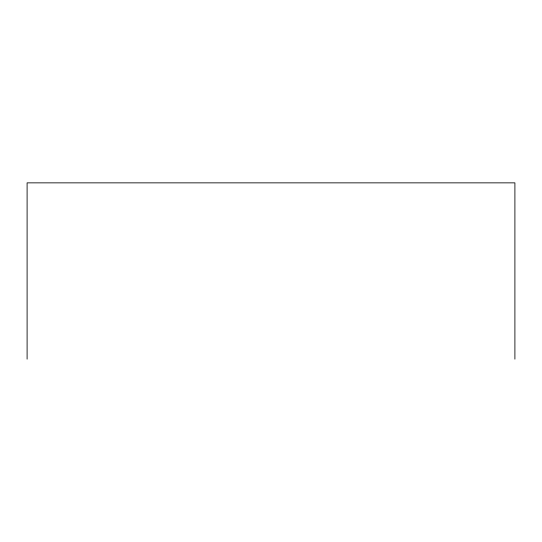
<?xml version="1.0" encoding="UTF-8"?>
<svg xmlns="http://www.w3.org/2000/svg" width="542" height="542" viewBox="0 0 542 542"><rect width="100%" height="100%" fill="white"/><g stroke="black" fill="none" stroke-linecap="round" stroke-linejoin="round"><path stroke-width="0.81" d="M514.9 359.143L514.9 182.857L27.1 182.857L27.1 359.143"/></g></svg>
